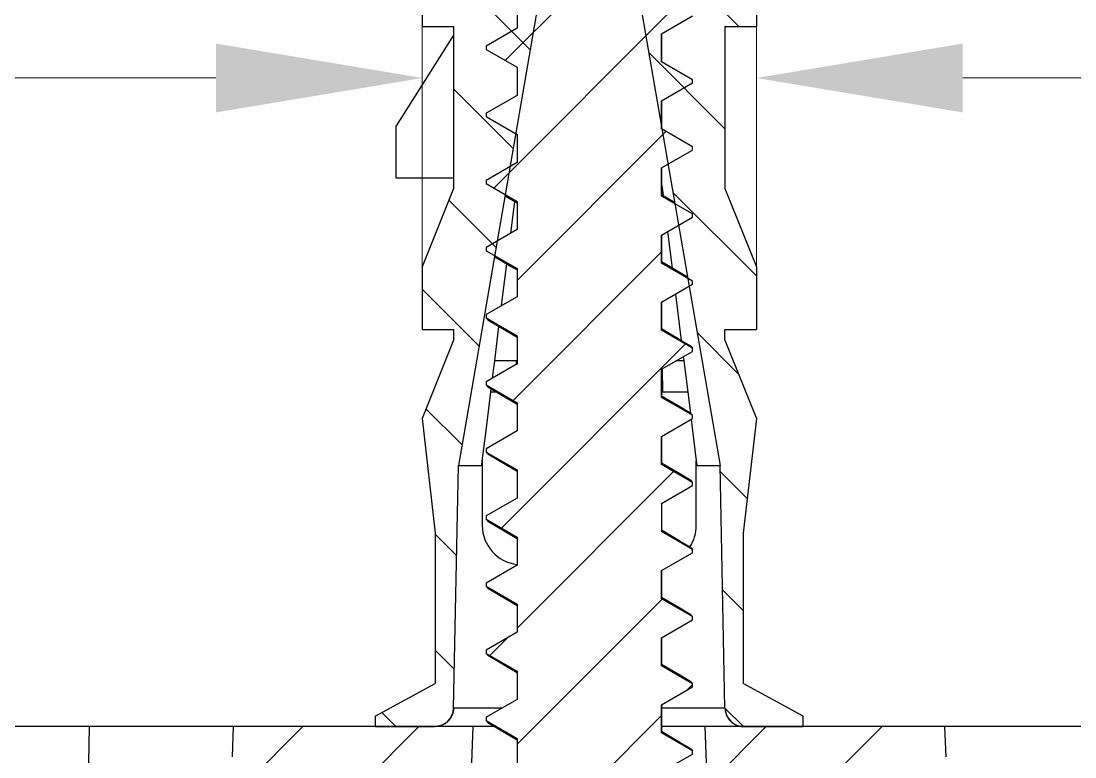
# Model space of a CAD drawing. Header units: millimetres. Extents: x -308 to 1490, y -1725 to -1095.
# Drawn here: x 780.62 to 801.05, y -1451.19 to -1436.93 of the extents above; entities that cross this region are included whole.
import ezdxf

# ---------------------------------------------------------------- set-up
doc = ezdxf.new("R2010")
doc.units = ezdxf.units.MM
doc.layers.add('dim', color=3, linetype='Continuous', lineweight=9)
doc.styles.add('FFS', font='simfang0.ttf', dxfattribs={"width": 0.9})
doc.dimstyles.new('YanXiu', dxfattribs={"dimtxt": 2.5, "dimasz": 2.2, "dimexe": 1, "dimexo": 0.6, "dimgap": 0.66, "dimtad": 0, "dimzin": 1, "dimdsep": 46, "dimtxsty": 'FFS', "dimcen": 0, "dimclrd": 256, "dimclre": 131, "dimclrt": 42, "dimazin": 0, "dimtfac": 1, "dimtofl": 0, "dimtmove": 0, "dimatfit": 3, "dimfxl": 0, "dimlwd": 5, "dimlwe": 5, "dimarcsym": 0})
pattern_1 = [(225, (-816.1751, 1416.0216), (1.122532, -1.122532), [])]

# ---------------------------------------------------------------- blocks, each defined once
blk = doc.blocks.new('*D22')
at = {"layer": 'Defpoints', "color": 0}
for p in [(21.297, 31.885), (27.774, 31.885), (27.774, 27.012)]:
    blk.add_point(p, dxfattribs=at)
at = {"layer": 'dim', "color": 131, "lineweight": 5}
for p, q in [((21.297, 30.886), (21.297, 26.013)), ((27.774, 30.886), (27.774, 26.013))]:
    blk.add_line(p, q, dxfattribs=at)
at = {"layer": 'dim', "lineweight": 5}
for p, q in [((17.297, 27.012), (13.297, 27.012)), ((31.774, 27.012), (35.774, 27.012))]:
    blk.add_line(p, q, dxfattribs=at)
at = {"layer": 'dim'}
for points in [[(17.297, 27.679), (17.297, 26.345), (21.297, 27.012)], [(31.774, 27.679), (31.774, 26.345), (27.774, 27.012)]]:
    blk.add_solid(points, dxfattribs=at)
at = {"layer": 'dim', "color": 42, "insert": (43.188, 27.012), "char_height": 5, "attachment_point": 5, "style": 'FFS'}
blk.add_mtext('{\\Ftxt.shx,gbcbig.shx|c134;%%c}6.5', dxfattribs=at)
blk = doc.blocks.new('u73')
h = blk.add_hatch()
h.set_pattern_fill('ANSI31', color=5, scale=0.5, angle=180, style=0)
h.set_pattern_definition(pattern_1)
edge = h.paths.add_edge_path()
edge.add_line((11.936, 39.576), (14.936, 39.576))
edge.add_line((11.936, 39.576), (12.023, 44.594))
edge.add_spline(control_points=[(13.023, 45.576), (12.446, 45.576), (12.034, 45.172), (12.023, 44.594)], knot_values=[0, 0, 0, 0, 1, 1, 1, 1], weights=[1, 0.808834, 0.808834, 1], degree=3, periodic=0)
edge.add_line((13.023, 45.576), (19.54, 45.576))
edge.add_line((19.54, 45.576), (19.606, 43.676))
edge.add_line((19.606, 43.676), (20.001, 43.676))
edge.add_line((20.001, 43.676), (20.036, 42.676))
edge.add_line((20.036, 42.676), (22.178, 42.676))
edge.add_line((22.178, 42.676), (22.286, 39.576))
edge.add_line((17.641, 39.576), (22.286, 39.576))
edge.add_line((17.62, 40.164), (17.641, 39.576))
edge.add_spline(control_points=[(17.62, 40.164), (17.57, 41.587), (16.546, 42.576), (15.122, 42.576)], knot_values=[0, 0, 0, 0, 1, 1, 1, 1], weights=[1, 0.812893, 0.812893, 1], degree=3, periodic=0)
edge.add_line((15.041, 42.576), (15.122, 42.576))
edge.add_line((15.041, 42.576), (14.936, 39.576))
edge = h.paths.add_edge_path()
edge.add_line((38.936, 39.576), (57.271, 39.576))
edge.add_line((38.831, 42.576), (38.936, 39.576))
edge.add_line((33.95, 42.576), (38.831, 42.576))
edge.add_spline(control_points=[(31.452, 40.164), (31.501, 41.587), (32.526, 42.576), (33.95, 42.576)], knot_values=[0, 0, 0, 0, 1, 1, 1, 1], weights=[1, 0.812893, 0.812893, 1], degree=3, periodic=0)
edge.add_line((31.452, 40.164), (31.431, 39.576))
edge.add_line((26.786, 39.576), (31.431, 39.576))
edge.add_line((26.894, 42.676), (26.786, 39.576))
edge.add_line((26.894, 42.676), (29.036, 42.676))
edge.add_line((29.071, 43.676), (29.036, 42.676))
edge.add_line((29.071, 43.676), (29.466, 43.676))
edge.add_line((29.532, 45.576), (29.466, 43.676))
edge.add_line((29.532, 45.576), (37.041, 45.576))
edge.add_line((37.041, 45.576), (37.676, 81.976))
edge.add_line((37.676, 81.976), (38.186, 81.976))
edge.add_line((38.186, 81.976), (38.207, 82.576))
edge.add_line((38.207, 82.576), (39.541, 82.576))
edge.add_line((39.541, 82.576), (39.567, 84.076))
edge.add_line((39.567, 84.076), (41.016, 84.076))
edge.add_line((41.741, 42.576), (41.016, 84.076))
edge.add_line((41.741, 42.576), (57.271, 42.576))
edge.add_line((57.271, 39.576), (57.271, 42.576))
edge = h.paths.add_edge_path()
edge.add_line((57.271, 39.576), (57.271, 42.576))
edge.add_line((57.271, 39.576), (57.271, 42.576))
edge = h.paths.add_edge_path()
edge.add_line((57.271, 39.576), (70.91, 39.576))
edge.add_line((57.271, 39.576), (57.271, 42.576))
edge.add_line((57.271, 42.576), (128.17, 42.576))
edge.add_line((128.17, 39.576), (128.17, 42.576))
edge.add_line((120.962, 39.576), (128.17, 39.576))
edge.add_line((120.936, 40.076), (120.962, 39.576))
edge.add_line((70.936, 40.076), (120.936, 40.076))
edge.add_line((70.936, 40.076), (70.91, 39.576))
edge = h.paths.add_edge_path()
edge.add_line((128.17, 39.576), (128.17, 42.576))
edge.add_line((128.17, 39.576), (128.17, 42.576))
edge = h.paths.add_edge_path()
edge.add_line((179.936, 39.576), (176.936, 39.576))
edge.add_line((176.831, 42.576), (176.936, 39.576))
edge.add_line((176.831, 42.576), (153.041, 42.576))
edge.add_line((153.041, 42.576), (152.936, 39.576))
edge.add_line((152.936, 39.576), (128.17, 39.576))
edge.add_line((128.17, 39.576), (128.17, 42.576))
edge.add_line((142.081, 42.576), (128.17, 42.576))
edge.add_line((142.186, 48.576), (142.081, 42.576))
edge.add_line((143.686, 48.576), (142.186, 48.576))
edge.add_line((143.791, 42.576), (143.686, 48.576))
edge.add_line((146.081, 42.576), (143.791, 42.576))
edge.add_line((146.081, 42.576), (146.186, 48.576))
edge.add_line((147.686, 48.576), (146.186, 48.576))
edge.add_line((147.686, 48.576), (147.791, 42.576))
edge.add_line((150.131, 42.576), (147.791, 42.576))
edge.add_line((150.131, 42.576), (150.856, 84.076))
edge.add_line((152.305, 84.076), (150.856, 84.076))
edge.add_line((152.331, 82.576), (152.305, 84.076))
edge.add_line((153.664, 82.576), (152.331, 82.576))
edge.add_line((153.685, 81.976), (153.664, 82.576))
edge.add_line((154.196, 81.976), (153.685, 81.976))
edge.add_line((154.831, 45.576), (154.196, 81.976))
edge.add_line((178.848, 45.576), (154.831, 45.576))
edge.add_spline(control_points=[(178.848, 45.576), (179.426, 45.576), (179.838, 45.172), (179.848, 44.594)], knot_values=[0, 0, 0, 0, 1, 1, 1, 1], weights=[1, 0.808834, 0.808834, 1], degree=3, periodic=0)
edge.add_line((179.936, 39.576), (179.848, 44.594))
h = blk.add_hatch()
h.set_pattern_fill('ANSI31', color=5, scale=0.5, angle=180, style=0)
h.set_pattern_definition(pattern_1)
edge = h.paths.add_edge_path()
edge.add_line((29.036, 42.676), (25.936, 42.676))
edge.add_line((25.936, 42.676), (25.936, 42.404))
edge.add_line((26.536, 42.058), (25.936, 42.404))
edge.add_line((26.536, 41.995), (26.536, 42.058))
edge.add_line((25.936, 41.649), (26.536, 41.995))
edge.add_line((25.936, 41.104), (25.936, 41.649))
edge.add_line((26.536, 40.758), (25.936, 41.104))
edge.add_line((26.536, 40.695), (26.536, 40.758))
edge.add_line((25.936, 40.349), (26.536, 40.695))
edge.add_line((25.936, 39.804), (25.936, 40.349))
edge.add_line((26.536, 39.458), (25.936, 39.804))
edge.add_line((26.536, 39.395), (26.536, 39.458))
edge.add_line((25.936, 39.049), (26.536, 39.395))
edge.add_line((25.936, 38.504), (25.936, 39.049))
edge.add_line((26.536, 38.158), (25.936, 38.504))
edge.add_line((26.536, 38.095), (26.536, 38.158))
edge.add_line((25.936, 37.749), (26.536, 38.095))
edge.add_line((25.936, 37.204), (25.936, 37.749))
edge.add_line((26.536, 36.858), (25.936, 37.204))
edge.add_line((26.536, 36.795), (26.536, 36.858))
edge.add_line((25.936, 36.449), (26.536, 36.795))
edge.add_line((25.936, 35.904), (25.936, 36.449))
edge.add_line((26.536, 35.558), (25.936, 35.904))
edge.add_line((26.536, 35.495), (26.536, 35.558))
edge.add_line((25.936, 35.149), (26.536, 35.495))
edge.add_line((25.936, 34.604), (25.936, 35.149))
edge.add_line((26.536, 34.258), (25.936, 34.604))
edge.add_line((26.536, 34.195), (26.536, 34.258))
edge.add_line((25.936, 33.849), (26.536, 34.195))
edge.add_line((25.936, 33.304), (25.936, 33.849))
edge.add_line((26.536, 32.958), (25.936, 33.304))
edge.add_line((26.536, 32.895), (26.536, 32.958))
edge.add_line((25.936, 32.549), (26.536, 32.895))
edge.add_line((25.936, 32.004), (25.936, 32.549))
edge.add_line((26.536, 31.658), (25.936, 32.004))
edge.add_line((26.536, 31.595), (26.536, 31.658))
edge.add_line((25.936, 31.249), (26.536, 31.595))
edge.add_line((25.936, 30.704), (25.936, 31.249))
edge.add_line((26.536, 30.358), (25.936, 30.704))
edge.add_line((26.536, 30.295), (26.536, 30.358))
edge.add_line((25.936, 29.949), (26.536, 30.295))
edge.add_line((25.936, 29.404), (25.936, 29.949))
edge.add_line((26.536, 29.058), (25.936, 29.404))
edge.add_line((26.536, 28.995), (26.536, 29.058))
edge.add_line((25.936, 28.649), (26.536, 28.995))
edge.add_line((25.936, 28.104), (25.936, 28.649))
edge.add_line((26.536, 27.758), (25.936, 28.104))
edge.add_line((26.536, 27.695), (26.536, 27.758))
edge.add_line((25.936, 27.349), (26.536, 27.695))
edge.add_line((25.936, 26.804), (25.936, 27.349))
edge.add_line((26.536, 26.458), (25.936, 26.804))
edge.add_line((26.536, 26.395), (26.536, 26.458))
edge.add_line((25.936, 26.049), (26.536, 26.395))
edge.add_line((25.936, 25.504), (25.936, 26.049))
edge.add_line((26.536, 25.158), (25.936, 25.504))
edge.add_line((26.536, 25.095), (26.536, 25.158))
edge.add_line((25.936, 24.749), (26.536, 25.095))
edge.add_line((25.936, 24.204), (25.936, 24.749))
edge.add_line((26.536, 23.858), (25.936, 24.204))
edge.add_line((26.536, 23.795), (26.536, 23.858))
edge.add_line((25.936, 23.449), (26.536, 23.795))
edge.add_line((25.936, 22.904), (25.936, 23.449))
edge.add_line((26.536, 22.558), (25.936, 22.904))
edge.add_line((26.536, 22.495), (26.536, 22.558))
edge.add_line((25.936, 22.149), (26.536, 22.495))
edge.add_line((25.936, 21.604), (25.936, 22.149))
edge.add_line((26.536, 21.258), (25.936, 21.604))
edge.add_line((26.536, 21.195), (26.536, 21.258))
edge.add_line((25.936, 20.849), (26.536, 21.195))
edge.add_line((25.936, 20.304), (25.936, 20.849))
edge.add_line((26.536, 19.958), (25.936, 20.304))
edge.add_line((26.536, 19.895), (26.536, 19.958))
edge.add_line((25.936, 19.549), (26.536, 19.895))
edge.add_line((25.936, 19.549), (25.936, 19.009))
edge.add_line((25.936, 19.009), (25.936, 18.997))
edge.add_line((26.524, 18.658), (25.936, 18.997))
edge.add_line((26.524, 18.595), (26.524, 18.658))
edge.add_line((25.924, 18.249), (26.524, 18.595))
edge.add_line((25.885, 18.226), (25.924, 18.249))
edge.add_spline(control_points=[(25.781, 17.655), (25.825, 17.843), (25.859, 18.034), (25.885, 18.226)], knot_values=[0, 0, 0, 0, 1, 1, 1, 1], weights=[1, 0.999218, 0.999218, 1], degree=3, periodic=0)
edge.add_line((26.295, 17.358), (25.781, 17.655))
edge.add_line((26.295, 17.295), (26.295, 17.358))
edge.add_line((25.695, 16.949), (26.295, 17.295))
edge.add_line((25.537, 16.857), (25.695, 16.949))
edge.add_spline(control_points=[(25.537, 16.857), (25.487, 16.727), (25.433, 16.599), (25.374, 16.473)], knot_values=[0, 0, 0, 0, 1, 1, 1, 1], weights=[1, 0.999597, 0.999597, 1], degree=3, periodic=0)
edge.add_line((25.374, 16.473), (25.304, 16.324))
edge.add_line((25.765, 16.058), (25.304, 16.324))
edge.add_line((25.765, 15.995), (25.765, 16.058))
edge.add_line((25.165, 15.649), (25.765, 15.995))
edge.add_line((24.953, 15.526), (25.165, 15.649))
edge.add_line((24.953, 15.572), (24.953, 15.526))
edge.add_line((24.536, 14.676), (24.953, 15.572))
edge.add_line((24.536, 14.676), (23.82, 16.212))
edge.add_line((23.82, 16.176), (23.82, 16.212))
edge.add_line((23.608, 16.299), (23.82, 16.176))
edge.add_line((23.008, 16.645), (23.608, 16.299))
edge.add_line((23.008, 16.708), (23.008, 16.645))
edge.add_line((23.488, 16.985), (23.008, 16.708))
edge.add_spline(control_points=[(23.488, 16.985), (23.422, 17.169), (23.365, 17.356), (23.317, 17.546)], knot_values=[0, 0, 0, 0, 1, 1, 1, 1], weights=[1, 0.999203, 0.999203, 1], degree=3, periodic=0)
edge.add_line((23.225, 17.599), (23.317, 17.546))
edge.add_line((22.625, 17.945), (23.225, 17.599))
edge.add_line((22.625, 18.008), (22.625, 17.945))
edge.add_line((23.175, 18.325), (22.625, 18.008))
edge.add_spline(control_points=[(23.175, 18.325), (23.153, 18.515), (23.14, 18.707), (23.137, 18.898)], knot_values=[0, 0, 0, 0, 1, 1, 1, 1], weights=[1, 0.999236, 0.999236, 1], degree=3, periodic=0)
edge.add_line((22.536, 19.245), (23.137, 18.898))
edge.add_line((22.536, 19.308), (22.536, 19.245))
edge.add_line((23.136, 19.654), (22.536, 19.308))
edge.add_line((23.136, 19.654), (23.136, 20.199))
edge.add_line((22.536, 20.545), (23.136, 20.199))
edge.add_line((22.536, 20.608), (22.536, 20.545))
edge.add_line((23.136, 20.954), (22.536, 20.608))
edge.add_line((23.136, 20.954), (23.136, 21.499))
edge.add_line((22.536, 21.845), (23.136, 21.499))
edge.add_line((22.536, 21.908), (22.536, 21.845))
edge.add_line((23.136, 22.254), (22.536, 21.908))
edge.add_line((23.136, 22.254), (23.136, 22.799))
edge.add_line((22.536, 23.145), (23.136, 22.799))
edge.add_line((22.536, 23.208), (22.536, 23.145))
edge.add_line((23.136, 23.554), (22.536, 23.208))
edge.add_line((23.136, 23.554), (23.136, 24.099))
edge.add_line((22.536, 24.445), (23.136, 24.099))
edge.add_line((22.536, 24.508), (22.536, 24.445))
edge.add_line((23.136, 24.854), (22.536, 24.508))
edge.add_line((23.136, 24.854), (23.136, 25.399))
edge.add_line((22.536, 25.745), (23.136, 25.399))
edge.add_line((22.536, 25.808), (22.536, 25.745))
edge.add_line((23.136, 26.154), (22.536, 25.808))
edge.add_line((23.136, 26.154), (23.136, 26.699))
edge.add_line((22.536, 27.045), (23.136, 26.699))
edge.add_line((22.536, 27.108), (22.536, 27.045))
edge.add_line((23.136, 27.454), (22.536, 27.108))
edge.add_line((23.136, 27.454), (23.136, 27.999))
edge.add_line((22.536, 28.345), (23.136, 27.999))
edge.add_line((22.536, 28.408), (22.536, 28.345))
edge.add_line((23.136, 28.754), (22.536, 28.408))
edge.add_line((23.136, 28.754), (23.136, 29.299))
edge.add_line((22.536, 29.645), (23.136, 29.299))
edge.add_line((22.536, 29.708), (22.536, 29.645))
edge.add_line((23.136, 30.054), (22.536, 29.708))
edge.add_line((23.136, 30.054), (23.136, 30.599))
edge.add_line((22.536, 30.945), (23.136, 30.599))
edge.add_line((22.536, 31.008), (22.536, 30.945))
edge.add_line((23.136, 31.354), (22.536, 31.008))
edge.add_line((23.136, 31.354), (23.136, 31.899))
edge.add_line((22.536, 32.245), (23.136, 31.899))
edge.add_line((22.536, 32.308), (22.536, 32.245))
edge.add_line((23.136, 32.654), (22.536, 32.308))
edge.add_line((23.136, 32.654), (23.136, 33.199))
edge.add_line((22.536, 33.545), (23.136, 33.199))
edge.add_line((22.536, 33.608), (22.536, 33.545))
edge.add_line((23.136, 33.954), (22.536, 33.608))
edge.add_line((23.136, 33.954), (23.136, 34.499))
edge.add_line((22.536, 34.845), (23.136, 34.499))
edge.add_line((22.536, 34.908), (22.536, 34.845))
edge.add_line((23.136, 35.254), (22.536, 34.908))
edge.add_line((23.136, 35.254), (23.136, 35.799))
edge.add_line((22.536, 36.145), (23.136, 35.799))
edge.add_line((22.536, 36.208), (22.536, 36.145))
edge.add_line((23.136, 36.554), (22.536, 36.208))
edge.add_line((23.136, 36.554), (23.136, 37.099))
edge.add_line((22.536, 37.445), (23.136, 37.099))
edge.add_line((22.536, 37.508), (22.536, 37.445))
edge.add_line((23.136, 37.854), (22.536, 37.508))
edge.add_line((23.136, 37.854), (23.136, 38.399))
edge.add_line((22.536, 38.745), (23.136, 38.399))
edge.add_line((22.536, 38.808), (22.536, 38.745))
edge.add_line((23.136, 39.154), (22.536, 38.808))
edge.add_line((23.136, 39.154), (23.136, 39.699))
edge.add_line((22.536, 40.045), (23.136, 39.699))
edge.add_line((22.536, 40.108), (22.536, 40.045))
edge.add_line((23.136, 40.454), (22.536, 40.108))
edge.add_line((23.136, 40.454), (23.136, 40.999))
edge.add_line((22.536, 41.345), (23.136, 40.999))
edge.add_line((22.536, 41.408), (22.536, 41.345))
edge.add_line((23.136, 41.754), (22.536, 41.408))
edge.add_line((23.136, 41.754), (23.136, 42.299))
edge.add_line((23.136, 42.299), (23.136, 42.676))
edge.add_line((22.536, 42.676), (23.136, 42.676))
edge.add_line((20.036, 42.676), (22.536, 42.676))
edge.add_line((20.036, 42.676), (20.036, 43.076))
edge.add_line((21.136, 43.076), (20.036, 43.076))
edge.add_spline(control_points=[(21.136, 43.076), (21.094, 43.911), (21.524, 44.628), (22.28, 44.985)], knot_values=[0, 0, 0, 0, 1, 1, 1, 1], weights=[1, 0.88736, 0.88736, 1], degree=3, periodic=0)
edge.add_line((23.636, 43.218), (22.28, 44.985))
edge.add_line((23.636, 43.218), (24.536, 42.976))
edge.add_line((25.436, 43.218), (24.536, 42.976))
edge.add_line((25.436, 43.218), (26.792, 44.985))
edge.add_spline(control_points=[(27.936, 43.076), (27.977, 43.911), (27.548, 44.628), (26.792, 44.985)], knot_values=[0, 0, 0, 0, 1, 1, 1, 1], weights=[1, 0.88736, 0.88736, 1], degree=3, periodic=0)
edge.add_line((29.036, 43.076), (27.936, 43.076))
edge.add_line((29.036, 42.676), (29.036, 43.076))
h = blk.add_hatch()
h.set_pattern_fill('ANSI31', color=5, scale=0.5, angle=90, style=0)
h.set_pattern_definition([(135, (-816.1751, 1416.0216), (-1.122532, -1.122532), [])])
edge = h.paths.add_edge_path()
edge.add_line((23.574, 25.408), (22.001, 34.516))
edge.add_line((23.574, 25.408), (23.595, 24.41))
edge.add_line((23.726, 9.52), (23.595, 24.41))
edge.add_line((23.726, 9.52), (23.726, 8.508))
edge.add_line((23.22, 8.508), (23.726, 8.508))
edge.add_line((23.22, 9.52), (23.22, 8.508))
edge.add_line((23.22, 9.52), (21.854, 9.52))
edge.add_line((21.601, 10.937), (21.854, 9.52))
edge.add_line((21.601, 12.657), (21.601, 10.937))
edge.add_line((21.301, 14.36), (21.601, 12.657))
edge.add_line((21.869, 14.567), (21.301, 14.36))
edge.add_line((21.869, 14.567), (21.297, 15.997))
edge.add_line((21.297, 15.997), (21.297, 17.211))
edge.add_line((21.905, 17.211), (21.297, 17.211))
edge.add_line((21.905, 17.376), (21.905, 17.211))
edge.add_line((21.905, 20.146), (21.905, 17.376))
edge.add_line((21.905, 20.348), (21.905, 20.146))
edge.add_line((21.905, 20.348), (21.297, 21.866))
edge.add_line((21.297, 21.866), (21.297, 23.081))
edge.add_line((21.905, 23.081), (21.297, 23.081))
edge.add_line((21.905, 23.283), (21.905, 23.081))
edge.add_line((21.905, 23.283), (21.297, 24.801))
edge.add_line((21.297, 24.801), (21.297, 26.016))
edge.add_line((21.905, 26.016), (21.297, 26.016))
edge.add_line((21.905, 26.016), (21.905, 29.153))
edge.add_line((21.905, 29.153), (21.297, 30.671))
edge.add_line((21.297, 30.671), (21.297, 31.885))
edge.add_line((21.905, 31.885), (21.297, 31.885))
edge.add_line((21.905, 32.088), (21.905, 31.885))
edge.add_line((21.905, 32.088), (21.297, 33.606))
edge.add_line((21.297, 33.606), (21.55, 35.832))
edge.add_line((21.55, 35.832), (21.55, 38.739))
edge.add_line((20.387, 39.374), (21.55, 38.739))
edge.add_line((20.387, 39.576), (20.387, 39.374))
edge.add_line((21.54, 39.576), (20.387, 39.576))
edge.add_spline(control_points=[(21.905, 39.22), (21.9, 39.43), (21.75, 39.576), (21.54, 39.576)], knot_values=[0, 0, 0, 0, 1, 1, 1, 1], weights=[1, 0.809532, 0.809532, 1], degree=3, periodic=0)
edge.add_line((21.905, 39.22), (22.001, 34.516))
edge = h.paths.add_edge_path()
edge.add_line((25.497, 25.408), (27.071, 34.516))
edge.add_line((27.167, 39.22), (27.071, 34.516))
edge.add_spline(control_points=[(27.167, 39.22), (27.171, 39.43), (27.321, 39.576), (27.531, 39.576)], knot_values=[0, 0, 0, 0, 1, 1, 1, 1], weights=[1, 0.809532, 0.809532, 1], degree=3, periodic=0)
edge.add_line((28.685, 39.576), (27.531, 39.576))
edge.add_line((28.685, 39.374), (28.685, 39.576))
edge.add_line((28.685, 39.374), (27.521, 38.739))
edge.add_line((27.521, 35.832), (27.521, 38.739))
edge.add_line((27.774, 33.606), (27.521, 35.832))
edge.add_line((27.167, 32.088), (27.774, 33.606))
edge.add_line((27.167, 31.885), (27.167, 32.088))
edge.add_line((27.774, 31.885), (27.167, 31.885))
edge.add_line((27.774, 30.671), (27.774, 31.885))
edge.add_line((27.167, 29.153), (27.774, 30.671))
edge.add_line((27.167, 28.95), (27.167, 29.153))
edge.add_line((27.167, 26.18), (27.167, 28.95))
edge.add_line((27.167, 26.016), (27.167, 26.18))
edge.add_line((27.774, 26.016), (27.167, 26.016))
edge.add_line((27.774, 24.801), (27.774, 26.016))
edge.add_line((27.167, 23.283), (27.774, 24.801))
edge.add_line((27.167, 23.081), (27.167, 23.283))
edge.add_line((27.774, 23.081), (27.167, 23.081))
edge.add_line((27.774, 21.866), (27.774, 23.081))
edge.add_line((27.167, 20.348), (27.774, 21.866))
edge.add_line((27.167, 20.348), (27.167, 17.211))
edge.add_line((27.774, 17.211), (27.167, 17.211))
edge.add_line((27.774, 15.997), (27.774, 17.211))
edge.add_line((27.202, 14.567), (27.774, 15.997))
edge.add_line((27.771, 14.36), (27.202, 14.567))
edge.add_line((27.771, 14.36), (27.471, 12.657))
edge.add_line((27.471, 12.657), (27.471, 10.937))
edge.add_line((27.471, 10.937), (27.218, 9.52))
edge.add_line((27.218, 9.52), (25.851, 9.52))
edge.add_line((25.851, 9.52), (25.851, 8.508))
edge.add_line((25.345, 8.508), (25.851, 8.508))
edge.add_line((25.345, 9.52), (25.345, 8.508))
edge.add_line((25.345, 9.52), (25.477, 24.41))
edge.add_line((25.497, 25.408), (25.477, 24.41))
at = {"color": 7}
for p, q in [((22.178, 42.676), (22.286, 39.576)), ((22.178, 42.676), (22.286, 39.576)), ((26.894, 42.676), (26.786, 39.576)), ((26.894, 42.676), (26.786, 39.576)), ((34.23, 39.576), (34.289, 42.576)), ((23.136, 40.454), (22.536, 40.108)), ((23.136, 40.454), (22.536, 40.108)), ((25.936, 39.804), (25.936, 40.349)), ((25.936, 39.804), (25.936, 40.349)), ((17.62, 40.164), (17.641, 39.576)), ((17.62, 40.164), (17.641, 39.576)), ((22.536, 40.108), (22.536, 40.045)), ((22.536, 40.108), (22.536, 40.045)), ((22.536, 40.045), (23.136, 39.699)), ((22.567, 40.009), (22.536, 40.045)), ((22.536, 40.045), (23.136, 39.699)), ((31.452, 40.164), (31.431, 39.576)), ((31.452, 40.164), (31.431, 39.576)), ((22.567, 40.009), (22.781, 39.883)), ((22.781, 39.883), (23.136, 39.673)), ((23.136, 39.699), (23.136, 39.154)), ((23.136, 39.154), (23.136, 39.699)), ((26.295, 39.617), (25.936, 39.83)), ((26.536, 39.458), (25.936, 39.804)), ((26.536, 39.458), (25.936, 39.804)), ((11.936, 39.576), (23.136, 39.576)), ((17.641, 39.576), (22.286, 39.576)), ((20.387, 39.576), (20.387, 39.374)), ((21.54, 39.576), (20.387, 39.576)), ((20.387, 39.576), (20.387, 39.374)), ((26.505, 39.494), (26.295, 39.617)), ((26.354, 39.576), (179.936, 39.576)), ((26.536, 39.458), (26.505, 39.494)), ((26.536, 39.395), (26.536, 39.458)), ((26.536, 39.395), (26.536, 39.458)), ((26.786, 39.576), (31.431, 39.576)), ((28.685, 39.576), (27.531, 39.576)), ((28.685, 39.374), (28.685, 39.576)), ((28.685, 39.374), (28.685, 39.576)), ((20.387, 39.374), (21.55, 38.739)), ((20.387, 39.374), (21.55, 38.739)), ((25.936, 39.049), (26.536, 39.395)), ((25.936, 39.049), (26.536, 39.395)), ((28.685, 39.374), (27.521, 38.739)), ((28.685, 39.374), (27.521, 38.739)), ((21.905, 39.22), (23.136, 39.22)), ((21.905, 39.22), (22.001, 34.516)), ((21.905, 39.22), (22.001, 34.516)), ((23.136, 39.154), (22.536, 38.808)), ((23.136, 39.154), (22.536, 38.808)), ((25.936, 38.504), (25.936, 39.049)), ((25.936, 38.504), (25.936, 39.049)), ((26.232, 39.22), (27.167, 39.22)), ((27.167, 39.22), (27.071, 34.516)), ((27.167, 39.22), (27.071, 34.516)), ((21.55, 35.832), (21.55, 38.739)), ((21.55, 35.832), (21.55, 38.739)), ((22.536, 38.808), (22.536, 38.745)), ((22.536, 38.808), (22.536, 38.745)), ((22.536, 38.745), (23.136, 38.399)), ((22.567, 38.709), (22.536, 38.745)), ((22.536, 38.745), (23.136, 38.399)), ((22.567, 38.709), (22.781, 38.583)), ((27.521, 35.832), (27.521, 38.739)), ((27.521, 35.832), (27.521, 38.739)), ((22.781, 38.583), (23.136, 38.373)), ((26.295, 38.317), (25.936, 38.53)), ((26.536, 38.158), (25.936, 38.504)), ((26.536, 38.158), (25.936, 38.504)), ((23.136, 38.399), (23.136, 37.854)), ((23.136, 37.854), (23.136, 38.399)), ((26.505, 38.194), (26.295, 38.317)), ((25.936, 37.749), (26.536, 38.095)), ((25.936, 37.749), (26.536, 38.095)), ((26.536, 38.158), (26.505, 38.194)), ((26.536, 38.095), (26.536, 38.158)), ((26.536, 38.095), (26.536, 38.158)), ((23.136, 37.854), (22.536, 37.508)), ((23.136, 37.854), (22.536, 37.508)), ((25.936, 37.204), (25.936, 37.749)), ((25.936, 37.204), (25.936, 37.749)), ((22.536, 37.508), (22.536, 37.445)), ((22.536, 37.508), (22.536, 37.445)), ((22.536, 37.445), (23.136, 37.099)), ((22.567, 37.409), (22.536, 37.445)), ((22.536, 37.445), (23.136, 37.099)), ((22.567, 37.409), (22.781, 37.283)), ((22.781, 37.283), (23.136, 37.073)), ((26.295, 37.017), (25.936, 37.23)), ((26.536, 36.858), (25.936, 37.204)), ((26.536, 36.858), (25.936, 37.204)), ((23.136, 37.099), (23.136, 36.554)), ((23.136, 36.554), (23.136, 37.099)), ((26.505, 36.894), (26.295, 37.017)), ((25.936, 36.449), (26.536, 36.795)), ((25.936, 36.449), (26.536, 36.795)), ((26.536, 36.858), (26.505, 36.894)), ((26.536, 36.795), (26.536, 36.858)), ((26.536, 36.795), (26.536, 36.858)), ((23.136, 36.554), (22.536, 36.208)), ((23.136, 36.554), (22.536, 36.208)), ((25.936, 35.904), (25.936, 36.449)), ((25.936, 35.904), (25.936, 36.449)), ((22.536, 36.208), (22.536, 36.145)), ((22.536, 36.208), (22.536, 36.145)), ((22.536, 36.145), (23.136, 35.799)), ((22.567, 36.109), (22.536, 36.145)), ((22.536, 36.145), (23.136, 35.799)), ((22.567, 36.109), (22.781, 35.983)), ((22.781, 35.983), (23.136, 35.773)), ((21.297, 33.606), (21.55, 35.832)), ((21.297, 33.606), (21.55, 35.832)), ((23.136, 35.254), (23.136, 35.799)), ((23.136, 35.254), (23.136, 35.799)), ((26.295, 35.717), (25.936, 35.93)), ((26.536, 35.558), (25.936, 35.904)), ((26.536, 35.558), (25.936, 35.904)), ((27.774, 33.606), (27.521, 35.832)), ((27.774, 33.606), (27.521, 35.832)), ((22.461, 35.68), (22.461, 34.429)), ((26.505, 35.594), (26.295, 35.717)), ((26.536, 35.558), (26.505, 35.594)), ((26.536, 35.495), (26.536, 35.558)), ((26.536, 35.495), (26.536, 35.558)), ((26.61, 34.429), (26.61, 35.68)), ((25.936, 35.149), (26.536, 35.495)), ((25.936, 35.149), (26.536, 35.495)), ((23.136, 35.254), (22.536, 34.908)), ((23.136, 35.254), (22.536, 34.908)), ((25.936, 34.604), (25.936, 35.149)), ((25.936, 34.604), (25.936, 35.149)), ((22.536, 34.908), (22.536, 34.845)), ((22.536, 34.908), (22.536, 34.845)), ((22.536, 34.845), (23.136, 34.499)), ((22.567, 34.809), (22.536, 34.845)), ((22.536, 34.845), (23.136, 34.499)), ((22.567, 34.809), (22.781, 34.683)), ((22.781, 34.683), (23.136, 34.473)), ((26.295, 34.417), (25.936, 34.63)), ((26.536, 34.258), (25.936, 34.604)), ((26.536, 34.258), (25.936, 34.604)), ((22.45, 34.516), (22.001, 34.516)), ((23.574, 25.408), (22.001, 34.516)), ((23.574, 25.408), (22.001, 34.516)), ((22.461, 34.429), (22.45, 34.516)), ((22.541, 33.788), (22.461, 34.429)), ((23.136, 34.499), (23.136, 33.954)), ((23.136, 33.954), (23.136, 34.499)), ((25.497, 25.408), (27.071, 34.516)), ((25.497, 25.408), (27.071, 34.516)), ((26.505, 34.294), (26.295, 34.417)), ((26.611, 34.429), (26.581, 34.19)), ((26.621, 34.516), (26.611, 34.429)), ((27.071, 34.516), (26.621, 34.516)), ((25.936, 33.849), (26.536, 34.195)), ((25.936, 33.849), (26.536, 34.195)), ((26.536, 34.258), (26.505, 34.294)), ((26.581, 34.19), (26.531, 33.788)), ((26.536, 34.195), (26.536, 34.258)), ((26.536, 34.195), (26.536, 34.258)), ((23.136, 33.954), (22.536, 33.608)), ((23.136, 33.954), (22.536, 33.608)), ((22.562, 33.623), (22.541, 33.788)), ((25.936, 33.304), (25.936, 33.849)), ((25.936, 33.304), (25.936, 33.849)), ((26.531, 33.788), (26.445, 33.1)), ((21.905, 32.088), (21.297, 33.606)), ((21.905, 32.088), (21.297, 33.606)), ((22.536, 33.608), (22.536, 33.545)), ((22.536, 33.608), (22.536, 33.545)), ((22.536, 33.545), (23.136, 33.199)), ((22.567, 33.509), (22.536, 33.545)), ((22.536, 33.545), (23.136, 33.199)), ((22.567, 33.509), (22.781, 33.383)), ((22.576, 33.503), (22.576, 33.51)), ((22.627, 33.1), (22.576, 33.503)), ((27.167, 32.088), (27.774, 33.606)), ((27.167, 32.088), (27.774, 33.606)), ((22.781, 33.383), (23.136, 33.173)), ((26.295, 33.117), (25.936, 33.33)), ((26.536, 32.958), (25.936, 33.304)), ((26.536, 32.958), (25.936, 33.304)), ((22.702, 32.492), (22.627, 33.1)), ((22.627, 33.1), (23.136, 33.1)), ((23.122, 32.646), (23.116, 33.1)), ((23.136, 33.199), (23.136, 32.654)), ((23.136, 32.654), (23.136, 33.199)), ((26.505, 32.994), (26.295, 33.117)), ((26.325, 33.1), (26.445, 33.1)), ((26.445, 33.1), (26.437, 33.034)), ((25.936, 32.549), (26.536, 32.895)), ((25.936, 32.549), (26.536, 32.895)), ((26.536, 32.958), (26.505, 32.994)), ((26.536, 32.895), (26.536, 32.958)), ((26.536, 32.895), (26.536, 32.958)), ((26.411, 32.823), (26.369, 32.492)), ((23.136, 32.654), (22.536, 32.308)), ((23.136, 32.654), (22.536, 32.308)), ((22.713, 32.41), (22.702, 32.492)), ((22.703, 32.492), (22.856, 32.492)), ((25.936, 32.004), (25.936, 32.549)), ((25.936, 32.004), (25.936, 32.549)), ((25.936, 32.492), (26.369, 32.492)), ((25.948, 32.556), (25.947, 32.492)), ((26.369, 32.492), (26.286, 31.823)), ((22.536, 32.308), (22.536, 32.245)), ((22.536, 32.308), (22.536, 32.245)), ((21.905, 32.088), (21.905, 31.885)), ((21.905, 32.088), (21.905, 31.885)), ((22.536, 32.245), (23.136, 31.899)), ((22.567, 32.209), (22.536, 32.245)), ((22.536, 32.245), (23.136, 31.899)), ((22.567, 32.209), (22.781, 32.083)), ((22.865, 31.198), (22.752, 32.1)), ((22.781, 32.083), (23.136, 31.873)), ((27.167, 31.885), (27.167, 32.088)), ((27.167, 31.885), (27.167, 32.088)), ((21.905, 31.885), (21.297, 31.885)), ((21.297, 30.671), (21.297, 31.885)), ((21.905, 31.885), (21.297, 31.885)), ((21.297, 30.671), (21.297, 31.885)), ((23.136, 31.899), (23.136, 31.354)), ((23.136, 31.354), (23.136, 31.899)), ((26.295, 31.817), (25.936, 32.03)), ((26.536, 31.658), (25.936, 32.004)), ((26.536, 31.658), (25.936, 32.004)), ((27.774, 31.885), (27.167, 31.885)), ((27.774, 31.885), (27.167, 31.885)), ((27.774, 30.671), (27.774, 31.885)), ((27.774, 30.671), (27.774, 31.885)), ((26.505, 31.694), (26.295, 31.817)), ((26.536, 31.658), (26.505, 31.694)), ((25.936, 31.249), (26.536, 31.595)), ((25.936, 31.249), (26.536, 31.595)), ((26.536, 31.595), (26.536, 31.658)), ((26.536, 31.595), (26.536, 31.658)), ((23.136, 31.354), (22.536, 31.008)), ((23.136, 31.354), (22.536, 31.008)), ((26.235, 31.421), (26.134, 30.613)), ((25.936, 30.704), (25.936, 31.249)), ((25.936, 30.704), (25.936, 31.249)), ((22.536, 31.008), (22.536, 30.945)), ((22.536, 31.008), (22.536, 30.945)), ((22.536, 30.945), (23.136, 30.599)), ((22.536, 30.945), (23.136, 30.599)), ((22.631, 30.871), (23.016, 30.644)), ((21.905, 29.153), (21.297, 30.671)), ((21.905, 29.153), (21.297, 30.671)), ((23.017, 29.986), (22.928, 30.696)), ((23.016, 30.644), (23.136, 30.573)), ((26.06, 30.656), (25.936, 30.73)), ((26.536, 30.358), (25.936, 30.704)), ((26.536, 30.358), (25.936, 30.704)), ((26.372, 30.472), (26.06, 30.656)), ((27.167, 29.153), (27.774, 30.671)), ((27.167, 29.153), (27.774, 30.671)), ((23.136, 30.599), (23.136, 30.054)), ((23.136, 30.054), (23.136, 30.599)), ((25.936, 29.949), (26.536, 30.295)), ((25.936, 29.949), (26.536, 30.295)), ((26.536, 30.295), (26.536, 30.358)), ((26.536, 30.295), (26.536, 30.358)), ((23.136, 30.054), (22.536, 29.708)), ((23.136, 30.054), (22.536, 29.708)), ((25.936, 29.404), (25.936, 29.949)), ((25.936, 29.404), (25.936, 29.949)), ((26.059, 30.02), (25.981, 29.404)), ((22.536, 29.708), (22.536, 29.645)), ((22.536, 29.708), (22.536, 29.645)), ((22.536, 29.645), (23.136, 29.299)), ((22.536, 29.645), (23.136, 29.299)), ((22.881, 29.424), (23.136, 29.273)), ((26.168, 29.292), (25.936, 29.43)), ((23.106, 29.291), (23.105, 29.295)), ((23.112, 29.238), (23.106, 29.291)), ((23.136, 29.056), (23.112, 29.238)), ((23.136, 29.299), (23.136, 28.754)), ((23.136, 28.754), (23.136, 29.299)), ((26.536, 29.058), (25.936, 29.404)), ((26.536, 29.058), (25.936, 29.404)), ((21.905, 26.016), (21.905, 29.153)), ((21.905, 26.016), (21.905, 29.153)), ((26.536, 28.995), (26.536, 29.058)), ((26.536, 28.995), (26.536, 29.058)), ((27.167, 26.016), (27.167, 29.153)), ((27.167, 28.95), (27.167, 29.153)), ((25.936, 28.649), (26.536, 28.995)), ((25.936, 28.649), (26.536, 28.995)), ((27.167, 28.95), (28.28, 28.95)), ((27.167, 26.18), (27.167, 28.95)), ((28.28, 28.95), (28.28, 27.938)), ((23.136, 28.754), (22.536, 28.408)), ((23.136, 28.754), (22.536, 28.408)), ((25.936, 28.104), (25.936, 28.649)), ((25.936, 28.104), (25.936, 28.649)), ((22.536, 28.408), (22.536, 28.345)), ((22.536, 28.408), (22.536, 28.345)), ((22.536, 28.345), (23.136, 27.999)), ((22.536, 28.345), (23.136, 27.999)), ((23.136, 27.999), (23.136, 27.454)), ((23.136, 27.454), (23.136, 27.999)), ((26.536, 27.758), (25.936, 28.104)), ((26.536, 27.758), (25.936, 28.104)), ((27.167, 26.18), (28.28, 27.938)), ((25.936, 27.349), (26.536, 27.695)), ((25.936, 27.349), (26.536, 27.695)), ((26.536, 27.695), (26.536, 27.758)), ((26.536, 27.695), (26.536, 27.758)), ((23.136, 27.454), (22.536, 27.108)), ((23.136, 27.454), (22.536, 27.108)), ((25.936, 26.804), (25.936, 27.349)), ((25.936, 26.804), (25.936, 27.349)), ((22.536, 27.108), (22.536, 27.045)), ((22.536, 27.108), (22.536, 27.045)), ((22.536, 27.045), (23.136, 26.699)), ((22.536, 27.045), (23.136, 26.699)), ((26.536, 26.458), (25.936, 26.804)), ((26.536, 26.458), (25.936, 26.804)), ((23.136, 26.699), (23.136, 26.154)), ((23.136, 26.154), (23.136, 26.699)), ((25.936, 26.049), (26.536, 26.395)), ((25.936, 26.049), (26.536, 26.395)), ((26.536, 26.395), (26.536, 26.458)), ((26.536, 26.395), (26.536, 26.458)), ((23.136, 26.154), (22.536, 25.808)), ((23.136, 26.154), (22.536, 25.808)), ((27.167, 26.016), (27.167, 26.18)), ((21.905, 26.016), (21.297, 26.016)), ((21.297, 24.801), (21.297, 26.016)), ((21.905, 26.016), (21.297, 26.016)), ((21.297, 24.801), (21.297, 26.016)), ((25.936, 25.504), (25.936, 26.049)), ((25.936, 25.504), (25.936, 26.049)), ((27.774, 26.016), (27.167, 26.016)), ((27.774, 26.016), (27.167, 26.016)), ((27.774, 24.801), (27.774, 26.016)), ((27.774, 24.801), (27.774, 26.016))]:
    blk.add_line(p, q, dxfattribs=at)
for centre, radius, start, end in [((21.54, 39.212), 0.364, 1.1714, 90), ((27.531, 39.212), 0.364, 90, 178.8286), ((25.851, 35.68), 0.759, 0, 83.7427), ((23.22, 35.68), 0.759, 146.7465, 180)]:
    blk.add_arc(centre, radius, start, end, dxfattribs=at)
for points, start_tangent, end_tangent in [([(21.905, 39.22), (21.905, 39.224), (21.904, 39.228), (21.904, 39.232), (21.904, 39.236), (21.904, 39.24), (21.903, 39.244), (21.903, 39.248), (21.903, 39.252), (21.902, 39.256), (21.902, 39.26), (21.901, 39.264), (21.9, 39.268), (21.9, 39.273), (21.899, 39.277), (21.898, 39.281), (21.897, 39.285), (21.896, 39.289), (21.896, 39.293), (21.895, 39.298), (21.894, 39.302), (21.892, 39.306), (21.891, 39.31), (21.89, 39.314), (21.889, 39.318), (21.888, 39.323), (21.886, 39.327), (21.885, 39.331), (21.883, 39.335), (21.882, 39.339), (21.88, 39.343), (21.879, 39.348), (21.877, 39.352), (21.875, 39.356), (21.873, 39.36), (21.872, 39.364), (21.87, 39.368), (21.868, 39.372), (21.866, 39.376), (21.864, 39.38), (21.862, 39.384), (21.859, 39.388), (21.857, 39.392), (21.855, 39.396), (21.852, 39.4), (21.85, 39.404), (21.848, 39.408), (21.845, 39.412), (21.843, 39.416), (21.84, 39.419), (21.837, 39.423), (21.835, 39.427), (21.832, 39.431), (21.829, 39.434), (21.826, 39.438), (21.823, 39.442), (21.82, 39.445), (21.818, 39.449), (21.814, 39.452), (21.811, 39.456), (21.808, 39.459), (21.805, 39.462), (21.802, 39.466), (21.799, 39.469), (21.795, 39.472), (21.792, 39.476), (21.789, 39.479), (21.785, 39.482), (21.782, 39.485), (21.778, 39.488), (21.775, 39.491), (21.771, 39.494), (21.768, 39.497), (21.764, 39.5), (21.76, 39.503), (21.756, 39.505), (21.753, 39.508), (21.749, 39.511), (21.745, 39.513), (21.741, 39.516), (21.738, 39.519), (21.734, 39.521), (21.73, 39.523), (21.726, 39.526), (21.722, 39.528), (21.718, 39.53), (21.714, 39.533), (21.71, 39.535), (21.706, 39.537), (21.702, 39.539), (21.698, 39.541), (21.694, 39.543), (21.689, 39.545), (21.685, 39.546), (21.681, 39.548), (21.677, 39.55), (21.673, 39.551), (21.669, 39.553), (21.665, 39.555), (21.66, 39.556), (21.656, 39.558), (21.652, 39.559), (21.648, 39.56), (21.644, 39.562), (21.639, 39.563), (21.635, 39.564), (21.631, 39.565), (21.627, 39.566), (21.623, 39.567), (21.618, 39.568), (21.614, 39.569), (21.61, 39.57), (21.606, 39.571), (21.602, 39.571), (21.598, 39.572), (21.593, 39.573), (21.589, 39.573), (21.585, 39.574), (21.581, 39.574), (21.577, 39.575), (21.573, 39.575), (21.569, 39.575), (21.565, 39.576), (21.56, 39.576), (21.556, 39.576), (21.552, 39.576), (21.548, 39.576), (21.544, 39.576), (21.54, 39.576)], (-0.020443, 0.999791), (-1, 0)), ([(27.167, 39.22), (27.167, 39.224), (27.167, 39.228), (27.168, 39.232), (27.168, 39.236), (27.168, 39.24), (27.168, 39.244), (27.169, 39.248), (27.169, 39.252), (27.17, 39.256), (27.17, 39.26), (27.171, 39.264), (27.171, 39.268), (27.172, 39.273), (27.173, 39.277), (27.174, 39.281), (27.174, 39.285), (27.175, 39.289), (27.176, 39.293), (27.177, 39.298), (27.178, 39.302), (27.179, 39.306), (27.18, 39.31), (27.182, 39.314), (27.183, 39.318), (27.184, 39.323), (27.186, 39.327), (27.187, 39.331), (27.188, 39.335), (27.19, 39.339), (27.192, 39.343), (27.193, 39.348), (27.195, 39.352), (27.197, 39.356), (27.198, 39.36), (27.2, 39.364), (27.202, 39.368), (27.204, 39.372), (27.206, 39.376), (27.208, 39.38), (27.21, 39.384), (27.212, 39.388), (27.215, 39.392), (27.217, 39.396), (27.219, 39.4), (27.222, 39.404), (27.224, 39.408), (27.227, 39.412), (27.229, 39.416), (27.232, 39.419), (27.234, 39.423), (27.237, 39.427), (27.24, 39.431), (27.243, 39.434), (27.245, 39.438), (27.248, 39.442), (27.251, 39.445), (27.254, 39.449), (27.257, 39.452), (27.26, 39.456), (27.263, 39.459), (27.267, 39.462), (27.27, 39.466), (27.273, 39.469), (27.276, 39.472), (27.28, 39.476), (27.283, 39.479), (27.287, 39.482), (27.29, 39.485), (27.294, 39.488), (27.297, 39.491), (27.301, 39.494), (27.304, 39.497), (27.308, 39.5), (27.312, 39.503), (27.315, 39.505), (27.319, 39.508), (27.323, 39.511), (27.327, 39.513), (27.33, 39.516), (27.334, 39.519), (27.338, 39.521), (27.342, 39.523), (27.346, 39.526), (27.35, 39.528), (27.354, 39.53), (27.358, 39.533), (27.362, 39.535), (27.366, 39.537), (27.37, 39.539), (27.374, 39.541), (27.378, 39.543), (27.382, 39.545), (27.386, 39.546), (27.391, 39.548), (27.395, 39.55), (27.399, 39.551), (27.403, 39.553), (27.407, 39.555), (27.411, 39.556), (27.416, 39.558), (27.42, 39.559), (27.424, 39.56), (27.428, 39.562), (27.432, 39.563), (27.436, 39.564), (27.441, 39.565), (27.445, 39.566), (27.449, 39.567), (27.453, 39.568), (27.457, 39.569), (27.462, 39.57), (27.466, 39.571), (27.47, 39.571), (27.474, 39.572), (27.478, 39.573), (27.483, 39.573), (27.487, 39.574), (27.491, 39.574), (27.495, 39.575), (27.499, 39.575), (27.503, 39.575), (27.507, 39.576), (27.511, 39.576), (27.515, 39.576), (27.519, 39.576), (27.523, 39.576), (27.527, 39.576), (27.531, 39.576)], (0.020443, 0.999791), (1, 0))]:
    blk.add_spline(points, degree=3, dxfattribs=dict(at, start_tangent=start_tangent, end_tangent=end_tangent))
at = {"layer": 'dim'}
dim = blk.add_linear_dim(base=(27.774, 27.012), p1=(21.297, 31.885), p2=(27.774, 31.885), text='{\\Ftxt.shx,gbcbig.shx|c134;%%c}6.5', dimstyle='YanXiu', override={"dimtxt": 5, "dimasz": 4, "dimexe": 0.9995, "dimexo": 0.9995, "dimgap": 0.9995}, dxfattribs=at)
dim.commit()
dim.dimension.update_dxf_attribs({"geometry": '*D22', "text_midpoint": (43.188, 27.012)})

msp = doc.modelspace()

# ---------------------------------------------------------------- block references
at = {"rotation": 180}
msp.add_blockref('u73', (816.175, -1411.022), dxfattribs=at)

doc.saveas('drawing.dxf')
